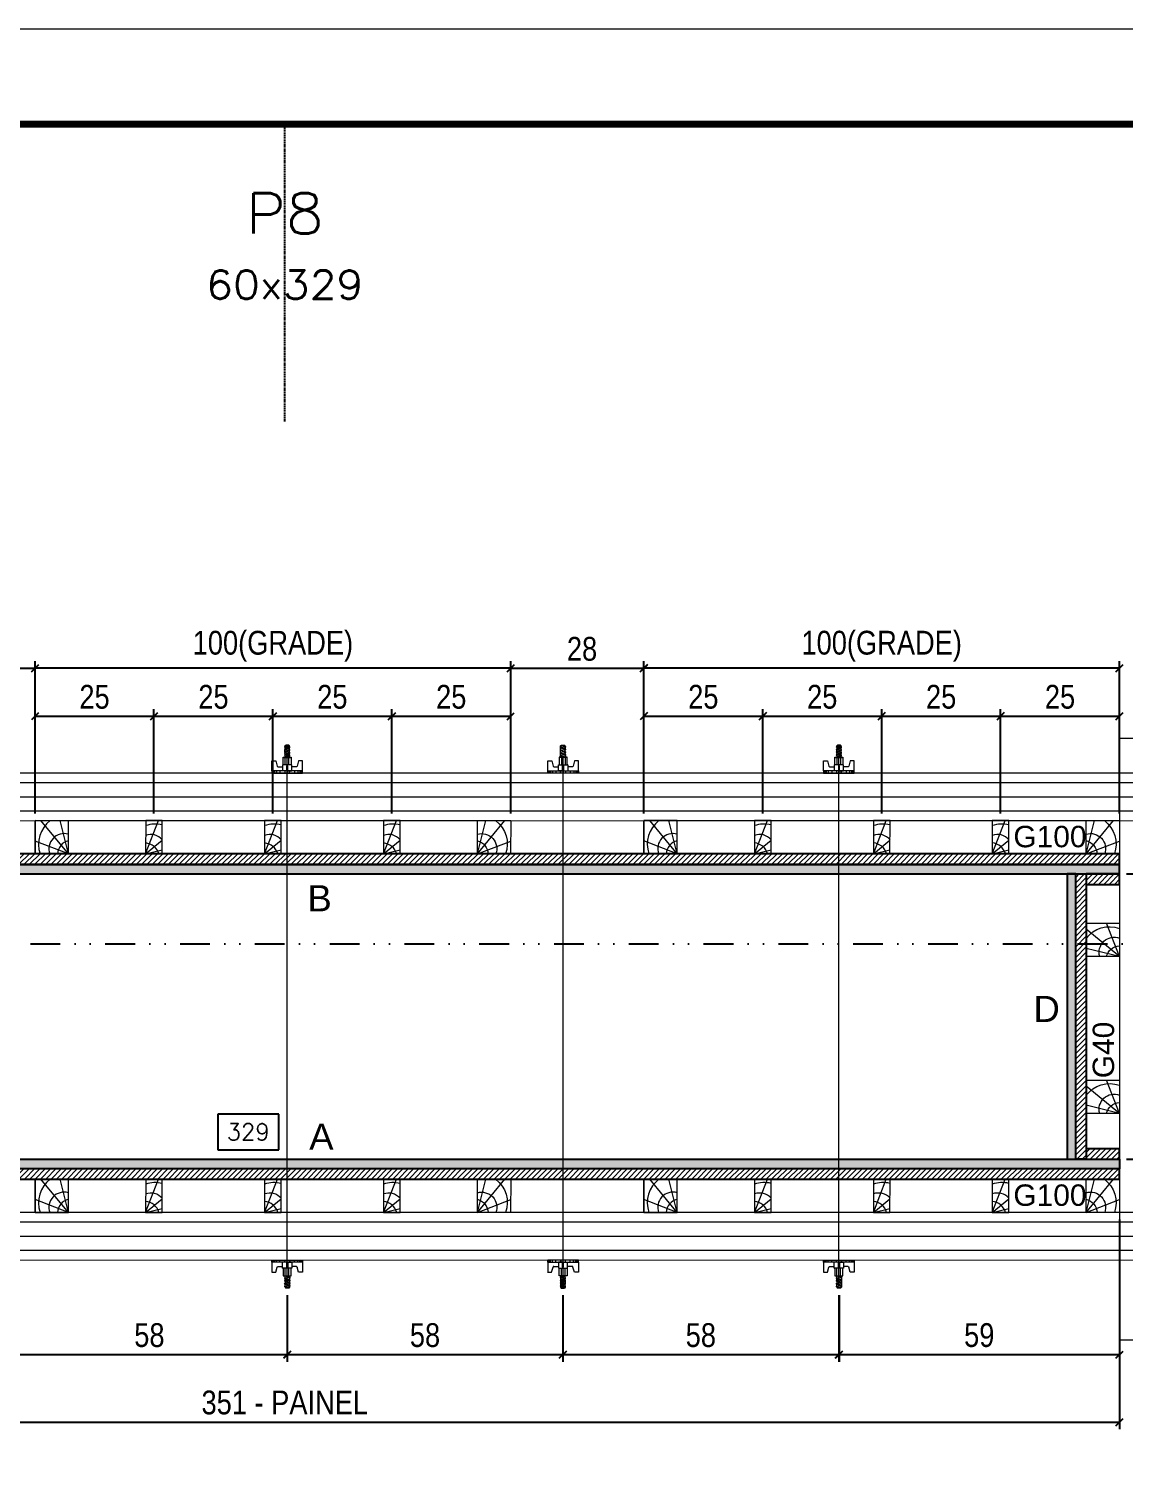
# Model space of a CAD drawing. Header units: millimetres. Extents: x 13777 to 27878, y -21631 to 6985.
# Drawn here: x 15066 to 15526, y 2928 to 3539 of the extents above; entities that cross this region are included whole.
import ezdxf
from ezdxf.enums import TextEntityAlignment as Align

# ---------------------------------------------------------------- set-up
doc = ezdxf.new("R2010")
doc.units = ezdxf.units.MM
for name, pattern in [('DASHED', [0.75, 0.5, -0.25]), ('DIVIDE2', [0.625, 0.25, -0.125, 0, -0.125, 0, -0.125]), ('HIDDEN', [0.375, 0.25, -0.125])]:
    doc.linetypes.add(name, pattern=pattern)
for name, color, linetype in [('CHAPA', 1, 'Continuous'), ('COTA', 241, 'Continuous'), ('MEIO_PONT', 93, 'Continuous'), ('Nível', 160, 'Continuous'), ('SARRAFO', 251, 'Continuous'), ('Texto de Titulo', 7, 'Continuous'), ('Texto Qtd Sarr', 242, 'Continuous'), ('TEXTO_GERAL', 7, 'Continuous')]:
    doc.layers.add(name, color=color, linetype=linetype)
for name, color, linetype, lineweight in [('Folhas', 255, 'Continuous', 9), ('Hachura', 251, 'Continuous', 9), ('Madeira', 126, 'Continuous', 18), ('Perfil Metálico', 224, 'Continuous', 18), ('SARRAFO DE PRESSAO', 251, 'DASHED', 9), ('Texto Seção', 7, 'Continuous', 15)]:
    doc.layers.add(name, color=color, linetype=linetype, lineweight=lineweight)
doc.styles.add('ARIAL', font='arial.ttf')
doc.styles.add('COTA TECNICA 2X', font='techl___.ttf', dxfattribs={"height": 10})
doc.styles.add('ROMANS', font='romans.shx')
doc.styles.add('SANSSERIF', font='sas_____.pfb')
doc.dimstyles.new('SECAO PILAR', dxfattribs={"dimtxt": 10, "dimasz": 3, "dimexe": 3, "dimexo": 3, "dimgap": 3, "dimtad": 1, "dimdec": 1, "dimlfac": 0.5, "dimzin": 12, "dimdsep": 46, "dimtxsty": 'COTA TECNICA 2X', "dimblk1": 'OBLIQUE', "dimblk2": 'OBLIQUE', "dimsah": 1, "dimcen": 0.9, "dimclrd": 256, "dimclre": 256, "dimclrt": 256, "dimadec": 1, "dimazin": 3, "dimtfac": 1, "dimtdec": 1, "dimtmove": 0, "dimatfit": 3, "dimfxl": 1, "dimtolj": 1, "dimtzin": 12, "dimarcsym": 0})
doc.dimstyles.new('SECÇÃO 2', dxfattribs={"dimtxt": 7, "dimasz": 6, "dimexe": 0.18, "dimexo": 2, "dimgap": -4, "dimtad": 3, "dimdec": 1, "dimlfac": 0.5, "dimzin": 12, "dimdsep": 46, "dimtxsty": 'ROMANS', "dimblk": 'ARCHTICK', "dimcen": 0.09, "dimse1": 1, "dimse2": 1, "dimsd1": 1, "dimsd2": 1, "dimclrd": 180, "dimclre": 5, "dimclrt": 1, "dimadec": 0, "dimazin": 3, "dimtfac": 1, "dimtdec": 1, "dimtofl": 0, "dimtmove": 0, "dimatfit": 3, "dimldrblk": 'ARCHTICK', "dimfxl": 1, "dimtolj": 1, "dimtzin": 0, "dimarcsym": 0})

# ---------------------------------------------------------------- blocks, each defined once
blk = doc.blocks.new('9999999999')
at = {"layer": 'Folhas'}
blk.add_lwpolyline([(98138.98, 34190.21), (99623.98, 34190.21), (99623.98, 35240.21), (98138.98, 35240.21)], close=True, dxfattribs=at)
at = {"layer": 'Folhas', "color": 30, "const_width": 3}
blk.add_lwpolyline([(98213.98, 34230.21), (99583.98, 34230.21), (99583.98, 35200.21), (98213.98, 35200.21)], close=True, dxfattribs=at)
blk = doc.blocks.new('*D307')
at = {"layer": 'COTA', "color": 180, "lineweight": -2, "transparency": 16777216}
for p, q in [((15170.91, 3082.75), (15145.25, 3082.75)), ((15145.25, 3082.75), (15145.25, 3067.75)), ((15170.91, 3067.75), (15170.91, 3082.75)), ((15145.25, 3067.75), (15170.91, 3067.75))]:
    blk.add_line(p, q, dxfattribs=at)
at = {"layer": 'Defpoints', "color": 0, "transparency": 16777216}
for p in [(14844.47, 3063.75), (15502.47, 3063.75), (15502.47, 3063.75)]:
    blk.add_point(p, dxfattribs=at)
at = {"layer": 'COTA', "color": 1, "transparency": 16777216, "insert": (15158.08, 3075.25), "char_height": 7, "attachment_point": 5, "style": 'ROMANS'}
blk.add_mtext('\\A1;329', dxfattribs=at)
blk = doc.blocks.new('_ArchTick')
at = {"color": 0, "linetype": 'ByBlock', "const_width": 0.15}
blk.add_lwpolyline([(-0.5, -0.5), (0.5, 0.5)], dxfattribs=at)
blk = doc.blocks.new('_Oblique')
at = {"color": 0, "linetype": 'ByBlock', "lineweight": -2}
blk.add_line((-0.5, -0.5), (0.5, 0.5), dxfattribs=at)
blk = doc.blocks.new('*D308')
at = {"layer": 'COTA', "lineweight": -2, "transparency": 16777216}
for p, q in [((14822.47, 3038.36), (14822.47, 2950.19)), ((15524.47, 3038.4), (15524.47, 2950.19)), ((14822.47, 2953.19), (15524.47, 2953.19))]:
    blk.add_line(p, q, dxfattribs=at)
at = {"layer": 'Defpoints', "color": 0, "transparency": 16777216}
for p in [(14822.47, 3041.36), (15524.47, 3041.4), (15524.47, 2953.19)]:
    blk.add_point(p, dxfattribs=at)
at = {"layer": 'COTA', "lineweight": -2, "transparency": 16777216, "xscale": 3, "yscale": 3, "zscale": 3, "rotation": 180}
blk.add_blockref('_Oblique', (14822.47, 2953.19), dxfattribs=at)
at = {"layer": 'COTA', "lineweight": -2, "transparency": 16777216, "xscale": 3, "yscale": 3, "zscale": 3}
blk.add_blockref('_Oblique', (15524.47, 2953.19), dxfattribs=at)
at = {"layer": 'COTA', "transparency": 16777216, "insert": (15173.47, 2961.41), "char_height": 10, "attachment_point": 5, "style": 'COTA TECNICA 2X'}
blk.add_mtext('\\A1;351 - PAINEL', dxfattribs=at)
blk = doc.blocks.new('*D310')
at = {"layer": 'COTA', "lineweight": -2, "transparency": 16777216}
for p, q in [((15524.47, 3038.35), (15524.47, 2978.61)), ((15406.54, 3006.58), (15406.54, 2978.61)), ((15406.54, 2981.61), (15524.47, 2981.61))]:
    blk.add_line(p, q, dxfattribs=at)
at = {"layer": 'Defpoints', "color": 0, "transparency": 16777216}
for p in [(15524.47, 3041.35), (15406.54, 3009.58), (15524.47, 2981.61)]:
    blk.add_point(p, dxfattribs=at)
at = {"layer": 'COTA', "lineweight": -2, "transparency": 16777216, "xscale": 3, "yscale": 3, "zscale": 3, "rotation": 180}
blk.add_blockref('_Oblique', (15406.54, 2981.61), dxfattribs=at)
at = {"layer": 'COTA', "lineweight": -2, "transparency": 16777216, "xscale": 3, "yscale": 3, "zscale": 3}
blk.add_blockref('_Oblique', (15524.47, 2981.61), dxfattribs=at)
at = {"layer": 'COTA', "transparency": 16777216, "insert": (15465.5, 2989.75), "char_height": 10, "attachment_point": 5, "style": 'COTA TECNICA 2X'}
blk.add_mtext('\\A1;59', dxfattribs=at)
blk = doc.blocks.new('titulo1')
at = {"layer": 'Defpoints', "color": 252, "linetype": 'HIDDEN', "ltscale": 2}
blk.add_line((0, 0), (0, 125), dxfattribs=at)
at = {"layer": 'Defpoints', "style": 'ROMANS', "oblique": 15}
blk.add_attdef('FOLHA', text='', height=10, dxfattribs=at).set_placement((0, 15.58), align=Align.MIDDLE_CENTER)
at = {"layer": 'Texto Qtd Sarr', "color": 3, "style": 'ROMANS', "oblique": 15}
for tag, height, p in [('TITULO', 17, (0, 71.45)), ('SEÇÃO', 12, (0, 41.55))]:
    blk.add_attdef(tag, text='', height=height, dxfattribs=at).set_placement(p, align=Align.MIDDLE_CENTER)
blk = doc.blocks.new('*D313')
at = {"layer": 'COTA', "lineweight": -2, "transparency": 16777216}
for p, q in [((15527.47, 3183.75), (15568.77, 3183.75)), ((15565.77, 3063.75), (15565.77, 3183.75)), ((15527.47, 3063.75), (15568.77, 3063.75))]:
    blk.add_line(p, q, dxfattribs=at)
at = {"layer": 'Defpoints', "color": 0, "transparency": 16777216}
for p in [(15524.47, 3183.75), (15565.77, 3183.75), (15524.47, 3063.75)]:
    blk.add_point(p, dxfattribs=at)
at = {"layer": 'COTA', "lineweight": -2, "transparency": 16777216, "xscale": 3, "yscale": 3, "zscale": 3}
for p, rotation in [((15565.77, 3183.75), 90), ((15565.77, 3063.75), 270)]:
    blk.add_blockref('_Oblique', p, dxfattribs=dict(at, rotation=rotation))
at = {"layer": 'COTA', "transparency": 16777216, "insert": (15557.66, 3123.75), "char_height": 10, "attachment_point": 5, "rotation": 90, "style": 'COTA TECNICA 2X'}
blk.add_mtext('\\A1;60', dxfattribs=at)
blk = doc.blocks.new('PONTALETE')
at = {"layer": 'Madeira'}
for q in [(2.71, 7), (7, 5.76), (7, 1.74)]:
    blk.add_line((0, 0), q, dxfattribs=at)
blk.add_lwpolyline([(0, 0), (7, 0), (7, 7), (0, 7)], close=True, dxfattribs=at)
for centre, radius, start, end in [((2.04, 0.06), 6.23, 37.2818, 109.0913), ((1.09, 0.9), 3.19, 343.603, 109.9847), ((-0.21, -0.78), 3.09, 14.6322, 86.0383)]:
    blk.add_arc(centre, radius, start, end, dxfattribs=at)
blk = doc.blocks.new('MEIO PONTALETE')
at = {"layer": 'Madeira'}
for q in [(2.71, 7), (3.5, 2.88), (3.5, 0.87)]:
    blk.add_line((0, 0), q, dxfattribs=at)
blk.add_lwpolyline([(0, 0), (3.5, 0), (3.5, 7), (0, 7)], close=True, dxfattribs=at)
for centre, radius, start, end in [((2.04, 0.06), 6.23, 76.4499, 109.0913), ((1.09, 0.9), 3.19, 40.9063, 109.9847), ((-0.21, -0.78), 3.09, 14.6322, 86.0383)]:
    blk.add_arc(centre, radius, start, end, dxfattribs=at)
blk = doc.blocks.new('*D294')
at = {"layer": 'COTA', "lineweight": -2, "transparency": 16777216}
for p, q in [((15022.44, 3209.05), (15022.44, 3273.22)), ((15068.47, 3209.11), (15068.47, 3273.22)), ((15022.44, 3270.22), (15068.47, 3270.22))]:
    blk.add_line(p, q, dxfattribs=at)
at = {"layer": 'Defpoints', "color": 0, "transparency": 16777216}
for p in [(15068.47, 3270.22), (15022.44, 3206.05), (15068.47, 3206.11)]:
    blk.add_point(p, dxfattribs=at)
at = {"layer": 'COTA', "lineweight": -2, "transparency": 16777216, "xscale": 3, "yscale": 3, "zscale": 3, "rotation": 180}
blk.add_blockref('_Oblique', (15022.44, 3270.22), dxfattribs=at)
at = {"layer": 'COTA', "lineweight": -2, "transparency": 16777216, "xscale": 3, "yscale": 3, "zscale": 3}
blk.add_blockref('_Oblique', (15068.47, 3270.22), dxfattribs=at)
at = {"layer": 'COTA', "transparency": 16777216, "insert": (15047.45, 3278.43), "char_height": 10, "attachment_point": 5, "style": 'COTA TECNICA 2X'}
blk.add_mtext('\\A1;23', dxfattribs=at)
blk = doc.blocks.new('*D295')
at = {"layer": 'COTA', "lineweight": -2, "transparency": 16777216}
for p, q in [((15068.47, 3209.11), (15068.47, 3253.04)), ((15118.47, 3209.1), (15118.47, 3253.04)), ((15068.47, 3250.04), (15118.47, 3250.04))]:
    blk.add_line(p, q, dxfattribs=at)
at = {"layer": 'Defpoints', "color": 0, "transparency": 16777216}
for p in [(15118.47, 3250.04), (15068.47, 3206.11), (15118.47, 3206.1)]:
    blk.add_point(p, dxfattribs=at)
at = {"layer": 'COTA', "lineweight": -2, "transparency": 16777216, "xscale": 3, "yscale": 3, "zscale": 3, "rotation": 180}
blk.add_blockref('_Oblique', (15068.47, 3250.04), dxfattribs=at)
at = {"layer": 'COTA', "lineweight": -2, "transparency": 16777216, "xscale": 3, "yscale": 3, "zscale": 3}
blk.add_blockref('_Oblique', (15118.47, 3250.04), dxfattribs=at)
at = {"layer": 'COTA', "transparency": 16777216, "insert": (15093.47, 3258.15), "char_height": 10, "attachment_point": 5, "style": 'COTA TECNICA 2X'}
blk.add_mtext('\\A1;25', dxfattribs=at)
blk = doc.blocks.new('*D296')
at = {"layer": 'COTA', "lineweight": -2, "transparency": 16777216}
for p, q in [((15068.47, 3209.11), (15068.47, 3273.23)), ((15268.46, 3209.09), (15268.46, 3273.23)), ((15268.46, 3270.23), (15068.47, 3270.23))]:
    blk.add_line(p, q, dxfattribs=at)
at = {"layer": 'Defpoints', "color": 0, "transparency": 16777216}
for p in [(15068.47, 3270.23), (15068.47, 3206.11), (15268.46, 3206.09)]:
    blk.add_point(p, dxfattribs=at)
at = {"layer": 'COTA', "lineweight": -2, "transparency": 16777216, "xscale": 3, "yscale": 3, "zscale": 3, "rotation": 180}
blk.add_blockref('_Oblique', (15068.47, 3270.23), dxfattribs=at)
at = {"layer": 'COTA', "lineweight": -2, "transparency": 16777216, "xscale": 3, "yscale": 3, "zscale": 3}
blk.add_blockref('_Oblique', (15268.46, 3270.23), dxfattribs=at)
at = {"layer": 'COTA', "transparency": 16777216, "insert": (15168.47, 3279.45), "char_height": 10, "attachment_point": 5, "style": 'COTA TECNICA 2X'}
blk.add_mtext('\\A1;100(GRADE)', dxfattribs=at)
blk = doc.blocks.new('*D297')
at = {"layer": 'COTA', "lineweight": -2, "transparency": 16777216}
for p, q in [((15118.47, 3209.1), (15118.47, 3253.04)), ((15168.47, 3209.1), (15168.47, 3253.04)), ((15118.47, 3250.04), (15168.47, 3250.04))]:
    blk.add_line(p, q, dxfattribs=at)
at = {"layer": 'Defpoints', "color": 0, "transparency": 16777216}
for p in [(15168.47, 3250.04), (15118.47, 3206.1), (15168.47, 3206.1)]:
    blk.add_point(p, dxfattribs=at)
at = {"layer": 'COTA', "lineweight": -2, "transparency": 16777216, "xscale": 3, "yscale": 3, "zscale": 3, "rotation": 180}
blk.add_blockref('_Oblique', (15118.47, 3250.04), dxfattribs=at)
at = {"layer": 'COTA', "lineweight": -2, "transparency": 16777216, "xscale": 3, "yscale": 3, "zscale": 3}
blk.add_blockref('_Oblique', (15168.47, 3250.04), dxfattribs=at)
at = {"layer": 'COTA', "transparency": 16777216, "insert": (15143.47, 3258.15), "char_height": 10, "attachment_point": 5, "style": 'COTA TECNICA 2X'}
blk.add_mtext('\\A1;25', dxfattribs=at)
blk = doc.blocks.new('*D298')
at = {"layer": 'COTA', "lineweight": -2, "transparency": 16777216}
for p, q in [((15168.47, 3209.1), (15168.47, 3253.04)), ((15218.47, 3209.1), (15218.47, 3253.04)), ((15168.47, 3250.04), (15218.47, 3250.04))]:
    blk.add_line(p, q, dxfattribs=at)
at = {"layer": 'Defpoints', "color": 0, "transparency": 16777216}
for p in [(15218.47, 3250.04), (15168.47, 3206.1), (15218.47, 3206.1)]:
    blk.add_point(p, dxfattribs=at)
at = {"layer": 'COTA', "lineweight": -2, "transparency": 16777216, "xscale": 3, "yscale": 3, "zscale": 3, "rotation": 180}
blk.add_blockref('_Oblique', (15168.47, 3250.04), dxfattribs=at)
at = {"layer": 'COTA', "lineweight": -2, "transparency": 16777216, "xscale": 3, "yscale": 3, "zscale": 3}
blk.add_blockref('_Oblique', (15218.47, 3250.04), dxfattribs=at)
at = {"layer": 'COTA', "transparency": 16777216, "insert": (15193.47, 3258.15), "char_height": 10, "attachment_point": 5, "style": 'COTA TECNICA 2X'}
blk.add_mtext('\\A1;25', dxfattribs=at)
blk = doc.blocks.new('*D299')
at = {"layer": 'COTA', "lineweight": -2, "transparency": 16777216}
for p, q in [((15218.47, 3209.1), (15218.47, 3253.04)), ((15268.46, 3209.1), (15268.46, 3253.04)), ((15218.47, 3250.04), (15268.46, 3250.04))]:
    blk.add_line(p, q, dxfattribs=at)
at = {"layer": 'Defpoints', "color": 0, "transparency": 16777216}
for p in [(15268.46, 3250.04), (15218.47, 3206.1), (15268.46, 3206.1)]:
    blk.add_point(p, dxfattribs=at)
at = {"layer": 'COTA', "lineweight": -2, "transparency": 16777216, "xscale": 3, "yscale": 3, "zscale": 3, "rotation": 180}
blk.add_blockref('_Oblique', (15218.47, 3250.04), dxfattribs=at)
at = {"layer": 'COTA', "lineweight": -2, "transparency": 16777216, "xscale": 3, "yscale": 3, "zscale": 3}
blk.add_blockref('_Oblique', (15268.46, 3250.04), dxfattribs=at)
at = {"layer": 'COTA', "transparency": 16777216, "insert": (15243.47, 3258.15), "char_height": 10, "attachment_point": 5, "style": 'COTA TECNICA 2X'}
blk.add_mtext('\\A1;25', dxfattribs=at)
blk = doc.blocks.new('*D300')
at = {"layer": 'COTA', "lineweight": -2, "transparency": 16777216}
for p, q in [((15268.46, 3209.14), (15268.46, 3273.23)), ((15324.47, 3209.11), (15324.47, 3273.23)), ((15268.46, 3270.23), (15324.47, 3270.23))]:
    blk.add_line(p, q, dxfattribs=at)
at = {"layer": 'Defpoints', "color": 0, "transparency": 16777216}
for p in [(15324.47, 3270.23), (15268.46, 3206.14), (15324.47, 3206.11)]:
    blk.add_point(p, dxfattribs=at)
at = {"layer": 'COTA', "lineweight": -2, "transparency": 16777216, "xscale": 3, "yscale": 3, "zscale": 3, "rotation": 180}
blk.add_blockref('_Oblique', (15268.46, 3270.23), dxfattribs=at)
at = {"layer": 'COTA', "lineweight": -2, "transparency": 16777216, "xscale": 3, "yscale": 3, "zscale": 3}
blk.add_blockref('_Oblique', (15324.47, 3270.23), dxfattribs=at)
at = {"layer": 'COTA', "transparency": 16777216, "insert": (15298.47, 3278.33), "char_height": 10, "attachment_point": 5, "style": 'COTA TECNICA 2X'}
blk.add_mtext('\\A1;28', dxfattribs=at)
blk = doc.blocks.new('*D301')
at = {"layer": 'COTA', "lineweight": -2, "transparency": 16777216}
for p, q in [((15324.47, 3209.13), (15324.47, 3253.06)), ((15374.47, 3209.12), (15374.47, 3253.06)), ((15324.47, 3250.06), (15374.47, 3250.06))]:
    blk.add_line(p, q, dxfattribs=at)
at = {"layer": 'Defpoints', "color": 0, "transparency": 16777216}
for p in [(15374.47, 3250.06), (15324.47, 3206.13), (15374.47, 3206.12)]:
    blk.add_point(p, dxfattribs=at)
at = {"layer": 'COTA', "lineweight": -2, "transparency": 16777216, "xscale": 3, "yscale": 3, "zscale": 3, "rotation": 180}
blk.add_blockref('_Oblique', (15324.47, 3250.06), dxfattribs=at)
at = {"layer": 'COTA', "lineweight": -2, "transparency": 16777216, "xscale": 3, "yscale": 3, "zscale": 3}
blk.add_blockref('_Oblique', (15374.47, 3250.06), dxfattribs=at)
at = {"layer": 'COTA', "transparency": 16777216, "insert": (15349.47, 3258.17), "char_height": 10, "attachment_point": 5, "style": 'COTA TECNICA 2X'}
blk.add_mtext('\\A1;25', dxfattribs=at)
blk = doc.blocks.new('*D302')
at = {"layer": 'COTA', "lineweight": -2, "transparency": 16777216}
for p, q in [((15324.47, 3209.13), (15324.47, 3273.25)), ((15524.47, 3209.1), (15524.47, 3273.25)), ((15524.47, 3270.25), (15324.47, 3270.25))]:
    blk.add_line(p, q, dxfattribs=at)
at = {"layer": 'Defpoints', "color": 0, "transparency": 16777216}
for p in [(15324.47, 3270.25), (15324.47, 3206.13), (15524.47, 3206.1)]:
    blk.add_point(p, dxfattribs=at)
at = {"layer": 'COTA', "lineweight": -2, "transparency": 16777216, "xscale": 3, "yscale": 3, "zscale": 3, "rotation": 180}
blk.add_blockref('_Oblique', (15324.47, 3270.25), dxfattribs=at)
at = {"layer": 'COTA', "lineweight": -2, "transparency": 16777216, "xscale": 3, "yscale": 3, "zscale": 3}
blk.add_blockref('_Oblique', (15524.47, 3270.25), dxfattribs=at)
at = {"layer": 'COTA', "transparency": 16777216, "insert": (15424.47, 3279.47), "char_height": 10, "attachment_point": 5, "style": 'COTA TECNICA 2X'}
blk.add_mtext('\\A1;100(GRADE)', dxfattribs=at)
blk = doc.blocks.new('*D303')
at = {"layer": 'COTA', "lineweight": -2, "transparency": 16777216}
for p, q in [((15374.47, 3209.12), (15374.47, 3253.06)), ((15424.47, 3209.12), (15424.47, 3253.06)), ((15374.47, 3250.06), (15424.47, 3250.06))]:
    blk.add_line(p, q, dxfattribs=at)
at = {"layer": 'Defpoints', "color": 0, "transparency": 16777216}
for p in [(15424.47, 3250.06), (15374.47, 3206.12), (15424.47, 3206.12)]:
    blk.add_point(p, dxfattribs=at)
at = {"layer": 'COTA', "lineweight": -2, "transparency": 16777216, "xscale": 3, "yscale": 3, "zscale": 3, "rotation": 180}
blk.add_blockref('_Oblique', (15374.47, 3250.06), dxfattribs=at)
at = {"layer": 'COTA', "lineweight": -2, "transparency": 16777216, "xscale": 3, "yscale": 3, "zscale": 3}
blk.add_blockref('_Oblique', (15424.47, 3250.06), dxfattribs=at)
at = {"layer": 'COTA', "transparency": 16777216, "insert": (15399.47, 3258.17), "char_height": 10, "attachment_point": 5, "style": 'COTA TECNICA 2X'}
blk.add_mtext('\\A1;25', dxfattribs=at)
blk = doc.blocks.new('*D304')
at = {"layer": 'COTA', "lineweight": -2, "transparency": 16777216}
for p, q in [((15424.47, 3209.12), (15424.47, 3253.06)), ((15474.47, 3209.12), (15474.47, 3253.06)), ((15424.47, 3250.06), (15474.47, 3250.06))]:
    blk.add_line(p, q, dxfattribs=at)
at = {"layer": 'Defpoints', "color": 0, "transparency": 16777216}
for p in [(15474.47, 3250.06), (15424.47, 3206.12), (15474.47, 3206.12)]:
    blk.add_point(p, dxfattribs=at)
at = {"layer": 'COTA', "lineweight": -2, "transparency": 16777216, "xscale": 3, "yscale": 3, "zscale": 3, "rotation": 180}
blk.add_blockref('_Oblique', (15424.47, 3250.06), dxfattribs=at)
at = {"layer": 'COTA', "lineweight": -2, "transparency": 16777216, "xscale": 3, "yscale": 3, "zscale": 3}
blk.add_blockref('_Oblique', (15474.47, 3250.06), dxfattribs=at)
at = {"layer": 'COTA', "transparency": 16777216, "insert": (15449.47, 3258.17), "char_height": 10, "attachment_point": 5, "style": 'COTA TECNICA 2X'}
blk.add_mtext('\\A1;25', dxfattribs=at)
blk = doc.blocks.new('*D305')
at = {"layer": 'COTA', "lineweight": -2, "transparency": 16777216}
for p, q in [((15474.47, 3209.12), (15474.47, 3253.06)), ((15524.47, 3209.12), (15524.47, 3253.06)), ((15474.47, 3250.06), (15524.47, 3250.06))]:
    blk.add_line(p, q, dxfattribs=at)
at = {"layer": 'Defpoints', "color": 0, "transparency": 16777216}
for p in [(15524.47, 3250.06), (15474.47, 3206.12), (15524.47, 3206.12)]:
    blk.add_point(p, dxfattribs=at)
at = {"layer": 'COTA', "lineweight": -2, "transparency": 16777216, "xscale": 3, "yscale": 3, "zscale": 3, "rotation": 180}
blk.add_blockref('_Oblique', (15474.47, 3250.06), dxfattribs=at)
at = {"layer": 'COTA', "lineweight": -2, "transparency": 16777216, "xscale": 3, "yscale": 3, "zscale": 3}
blk.add_blockref('_Oblique', (15524.47, 3250.06), dxfattribs=at)
at = {"layer": 'COTA', "transparency": 16777216, "insert": (15499.47, 3258.17), "char_height": 10, "attachment_point": 5, "style": 'COTA TECNICA 2X'}
blk.add_mtext('\\A1;25', dxfattribs=at)
blk = doc.blocks.new('C')
at = {"layer": 'Hachura', "color": 0}
for p, q in [((0, 3.22), (0, -3.22)), ((0.45, 3.22), (0, 3.22)), ((0.46, 3.16), (0, 3.16)), ((0.45, -3.23), (0.45, 3.22)), ((0.45, 3.22), (2.58, 3.22)), ((2.58, 3.22), (2.58, 2.39)), ((0.46, 3.05), (0, 3.05)), ((0.46, 2.88), (0, 2.88)), ((0, 2.75), (0, -1.16)), ((0.46, 2.65), (0, 2.65)), ((0.46, 2.23), (0, 2.23)), ((0.46, 1.51), (0, 1.51)), ((0.39, 0.49), (0.17, 0.49)), ((1.74, 0.97), (0.45, 0.97)), ((1.45, 0.1), (0.45, 0.1)), ((1.35, 1.94), (1.35, 0.96)), ((2.58, 2.39), (1.47, 2.09)), ((1.74, -0.97), (1.74, 0.97)), ((1.74, 0.97), (1.74, 0.84)), ((1.74, 0.97), (1.74, 0.84)), ((1.74, 0.84), (3.35, 0.84)), ((3.35, 0.45), (1.74, 0.45)), ((3.32, 0.84), (3.32, -0.84)), ((3.35, 0.84), (3.35, -0.84)), ((3.68, 0.45), (3.35, 0.45)), ((3.84, -0.52), (3.35, 0.45)), ((3.35, 0.06), (3.67, -0.57)), ((3.68, 0.45), (4.16, -0.52)), ((3.72, 0.5), (4.25, -0.57)), ((4.37, -0.55), (3.83, 0.53)), ((4.15, 0.45), (3.93, 0.45)), ((4.42, -0.52), (3.93, 0.45)), ((4.15, 0.45), (4.26, 0.45)), ((4.26, 0.45), (4.74, -0.52)), ((4.3, 0.5), (4.83, -0.57)), ((4.95, -0.55), (4.41, 0.53)), ((4.51, 0.45), (4.84, 0.45)), ((5, -0.52), (4.51, 0.45)), ((4.84, 0.45), (5.32, -0.52)), ((4.88, 0.5), (5.41, -0.57)), ((5.53, -0.55), (4.99, 0.53)), ((5.58, -0.52), (5.09, 0.45)), ((5.42, 0.45), (5.09, 0.45)), ((5.58, -0.52), (5.09, 0.45)), ((5.42, 0.45), (5.74, -0.19)), ((5.46, 0.5), (5.74, -0.07)), ((5.74, 0.19), (5.57, 0.53)), ((5.74, 0.32), (5.68, 0.45)), ((5.68, 0.45), (5.74, 0.45)), ((5.74, 0.45), (5.9, 0.29)), ((5.74, 0.45), (5.74, -0.52)), ((5.9, -0.36), (5.9, 0.29)), ((0.45, 0), (0, 0)), ((0.46, -1.52), (0, -1.52)), ((0.46, -2.23), (0, -2.23)), ((0.46, -2.65), (0, -2.65)), ((0.46, -2.88), (0, -2.88)), ((0.46, -3.05), (0, -3.05)), ((0.08, -0.48), (0.29, -0.48)), ((0.29, -0.48), (0.4, -0.48)), ((0.45, 0), (0.45, -0.97)), ((0.45, -0.16), (1.45, -0.16)), ((0.45, -0.65), (0.45, -0.32)), ((0.45, -3.23), (0.45, -0.65)), ((0.45, -0.97), (1.74, -0.97)), ((1.35, -1.94), (1.35, -0.97)), ((2.58, -2.39), (1.47, -2.1)), ((3.35, -0.32), (1.74, -0.32)), ((3.35, -0.84), (1.74, -0.84)), ((2.58, -3.23), (2.58, -2.39)), ((3.35, -0.07), (3.58, -0.52)), ((3.35, -0.52), (3.58, -0.52)), ((3.84, -0.52), (4.16, -0.52)), ((4.42, -0.52), (4.74, -0.52)), ((4.63, -0.52), (4.74, -0.52)), ((5, -0.52), (5.32, -0.52)), ((5.58, -0.52), (5.74, -0.52)), ((5.74, -0.52), (5.9, -0.36)), ((5.74, -0.52), (5.74, -0.52)), ((0.46, -3.16), (0, -3.16)), ((0, -3.22), (2.57, -3.22))]:
    blk.add_line(p, q, dxfattribs=at)
for centre, radius, start, end in [((1.52, 1.94), 0.161, 104.7436, 180), ((1.44, -0.03), 0.129, 272.695, 87.305), ((3.81, 0.39), 0.143, 25.5688, 154.4312), ((4.39, 0.39), 0.143, 25.5688, 154.4312), ((4.97, 0.39), 0.143, 25.5688, 154.4312), ((5.55, 0.39), 0.143, 25.5688, 154.4312), ((0.17, -0.37), 0.174, 221.744, 317.8592), ((1.52, -1.94), 0.161, 180, 255.2564), ((3.71, -0.4), 0.174, 222.1408, 318.256), ((4.29, -0.4), 0.174, 222.1408, 318.256), ((4.87, -0.4), 0.174, 222.1408, 318.256), ((5.45, -0.4), 0.174, 222.1408, 318.256), ((5.61, -0.4), 0.174, 317.8592, 318.256)]:
    blk.add_arc(centre, radius, start, end, dxfattribs=at)
blk = doc.blocks.new('*D311')
at = {"layer": 'COTA', "lineweight": -2, "transparency": 16777216}
for p, q in [((15058.54, 3006.58), (15058.54, 2978.61)), ((15174.53, 3006.58), (15174.53, 2978.61)), ((15058.54, 2981.61), (15174.53, 2981.61))]:
    blk.add_line(p, q, dxfattribs=at)
at = {"layer": 'Defpoints', "color": 0, "transparency": 16777216}
for p in [(15058.54, 3009.58), (15174.53, 3009.58), (15174.53, 2981.61)]:
    blk.add_point(p, dxfattribs=at)
at = {"layer": 'COTA', "lineweight": -2, "transparency": 16777216, "xscale": 3, "yscale": 3, "zscale": 3, "rotation": 180}
blk.add_blockref('_Oblique', (15058.54, 2981.61), dxfattribs=at)
at = {"layer": 'COTA', "lineweight": -2, "transparency": 16777216, "xscale": 3, "yscale": 3, "zscale": 3}
blk.add_blockref('_Oblique', (15174.53, 2981.61), dxfattribs=at)
at = {"layer": 'COTA', "transparency": 16777216, "insert": (15116.54, 2989.74), "char_height": 10, "attachment_point": 5, "style": 'COTA TECNICA 2X'}
blk.add_mtext('\\A1;58', dxfattribs=at)
blk = doc.blocks.new('*D312')
at = {"layer": 'COTA', "lineweight": -2, "transparency": 16777216}
for p, q in [((15290.4, 3006.58), (15290.4, 2978.61)), ((15406.44, 3006.58), (15406.44, 2978.61)), ((15290.4, 2981.61), (15406.44, 2981.61))]:
    blk.add_line(p, q, dxfattribs=at)
at = {"layer": 'Defpoints', "color": 0, "transparency": 16777216}
for p in [(15290.4, 3009.58), (15406.44, 3009.58), (15406.44, 2981.61)]:
    blk.add_point(p, dxfattribs=at)
at = {"layer": 'COTA', "lineweight": -2, "transparency": 16777216, "xscale": 3, "yscale": 3, "zscale": 3, "rotation": 180}
blk.add_blockref('_Oblique', (15290.4, 2981.61), dxfattribs=at)
at = {"layer": 'COTA', "lineweight": -2, "transparency": 16777216, "xscale": 3, "yscale": 3, "zscale": 3}
blk.add_blockref('_Oblique', (15406.44, 2981.61), dxfattribs=at)
at = {"layer": 'COTA', "transparency": 16777216, "insert": (15348.42, 2989.74), "char_height": 10, "attachment_point": 5, "style": 'COTA TECNICA 2X'}
blk.add_mtext('\\A1;58', dxfattribs=at)
blk = doc.blocks.new('*D315')
at = {"layer": 'COTA', "lineweight": -2, "transparency": 16777216}
for p, q in [((15174.47, 3006.58), (15174.47, 2978.61)), ((15290.4, 3006.58), (15290.4, 2978.61)), ((15174.47, 2981.61), (15290.4, 2981.61))]:
    blk.add_line(p, q, dxfattribs=at)
at = {"layer": 'Defpoints', "color": 0, "transparency": 16777216}
for p in [(15174.47, 3009.58), (15290.4, 3009.58), (15290.4, 2981.61)]:
    blk.add_point(p, dxfattribs=at)
at = {"layer": 'COTA', "lineweight": -2, "transparency": 16777216, "xscale": 3, "yscale": 3, "zscale": 3, "rotation": 180}
blk.add_blockref('_Oblique', (15174.47, 2981.61), dxfattribs=at)
at = {"layer": 'COTA', "lineweight": -2, "transparency": 16777216, "xscale": 3, "yscale": 3, "zscale": 3}
blk.add_blockref('_Oblique', (15290.4, 2981.61), dxfattribs=at)
at = {"layer": 'COTA', "transparency": 16777216, "insert": (15232.43, 2989.74), "char_height": 10, "attachment_point": 5, "style": 'COTA TECNICA 2X'}
blk.add_mtext('\\A1;58', dxfattribs=at)

msp = doc.modelspace()

# ---------------------------------------------------------------- hatches: boundary and pattern name
at = {"layer": 'Hachura'}
h = msp.add_hatch(dxfattribs=at)
h.set_pattern_fill('ANSI31', color=256, scale=0.5, angle=180, style=0)
h.set_pattern_definition([(225, (5730.5154, -19737.2582), (1.12253202, -1.12253202), [])])
h.paths.add_polyline_path([(15524.45, 3192.28), (15524.47, 3187.88), (14822.45, 3187.74), (14822.45, 3192.14)])
h = msp.add_hatch(color=256, dxfattribs=at)
h.dxf.hatch_style = 1
h.paths.add_polyline_path([(15524.47, 3183.75), (15524.47, 3187.75), (14822.47, 3187.75), (14822.47, 3183.75)])
h = msp.add_hatch(color=256, dxfattribs=at)
h.dxf.hatch_style = 1
h.paths.add_polyline_path([(15502.47, 3063.75), (15506.07, 3063.75), (15506.07, 3183.75), (15502.47, 3183.75)])
h = msp.add_hatch(dxfattribs=at)
h.set_pattern_fill('ANSI31', color=256, scale=0.5, angle=180, style=0)
h.set_pattern_definition([(225, (6368.1154, -19825.6748), (1.12253202, -1.12253202), [])])
h.paths.add_polyline_path([(15506.07, 3063.73), (15510.47, 3063.73), (15510.47, 3183.73), (15506.07, 3183.73)])
h = msp.add_hatch(dxfattribs=at)
h.set_pattern_fill('ANSI31', color=256, scale=0.5, angle=180, style=0)
h.set_pattern_definition([(225, (6386.5154, -19745.6582), (1.12253202, -1.12253202), [])])
h.paths.add_polyline_path([(15524.47, 3183.75), (15524.47, 3179.35), (15510.47, 3179.35), (15510.47, 3183.75)])
h = msp.add_hatch(color=256, dxfattribs=at)
h.dxf.hatch_style = 1
h.paths.add_polyline_path([(15524.47, 3063.75), (15524.47, 3059.75), (14822.47, 3059.75), (14822.47, 3063.75)])
h = msp.add_hatch(dxfattribs=at)
h.set_pattern_fill('ANSI31', color=256, scale=0.5, angle=180, style=0)
h.set_pattern_definition([(225, (6021.5154, -19827.6582), (1.12253202, -1.12253202), [])])
h.paths.add_polyline_path([(15510.47, 3063.75), (15510.47, 3068.15), (15524.47, 3068.15), (15524.47, 3063.75)])
h = msp.add_hatch(dxfattribs=at)
h.set_pattern_fill('ANSI31', color=256, scale=0.5, angle=180, style=0)
h.set_pattern_definition([(225, (5730.5154, -19869.6582), (1.12253202, -1.12253202), [])])
h.paths.add_polyline_path([(15524.45, 3059.88), (15524.47, 3055.48), (14822.47, 3055.35), (14822.47, 3059.75)])

# ---------------------------------------------------------------- linework, layer by layer
at = {"layer": 'CHAPA'}
for points in [[(15524.47, 3183.75), (15524.47, 3187.75), (14822.47, 3187.75), (14822.47, 3183.75)], [(15502.47, 3063.75), (15506.07, 3063.75), (15506.07, 3183.75), (15502.47, 3183.75)], [(15524.47, 3063.75), (15524.47, 3059.75), (14822.47, 3059.75), (14822.47, 3063.75)]]:
    msp.add_lwpolyline(points, close=True, dxfattribs=at)
at = {"layer": 'Hachura'}
for p, q in [((15174.47, 3010.58), (15174.47, 3233.12)), ((15290.47, 3010.58), (15290.47, 3233.12)), ((15406.47, 3010.58), (15406.47, 3233.12)), ((14791.98, 3216.15), (15551.5, 3216.17)), ((14791.98, 3031.35), (15551.5, 3031.4))]:
    msp.add_line(p, q, dxfattribs=at)
at = {"layer": 'Madeira'}
for points in [[(15068.46, 3192.14), (15068.47, 3206.14), (15268.46, 3206.14), (15268.45, 3192.14)], [(15324.46, 3192.15), (15324.47, 3206.15), (15524.47, 3206.15), (15524.45, 3192.15)], [(15524.47, 3082.97), (15510.47, 3082.97), (15510.47, 3162.96), (15524.47, 3162.96)], [(15068.46, 3041.35), (15068.47, 3055.35), (15268.46, 3055.35), (15268.45, 3041.35)], [(15324.46, 3041.37), (15324.47, 3055.37), (15524.47, 3055.36), (15524.45, 3041.36)]]:
    msp.add_lwpolyline(points, close=True, dxfattribs=at)
at = {"layer": 'Nível', "color": 4, "linetype": 'DIVIDE2', "ltscale": 50}
msp.add_line((13777.11, 3154.29), (21531.15, 3154.29), dxfattribs=at)
at = {"layer": 'Perfil Metálico'}
for p, q in [((15560.19, 3222.09), (14786.75, 3222.09)), ((15560.19, 3210.09), (14786.75, 3210.09)), ((15560.19, 3037.35), (14786.75, 3037.35)), ((15560.19, 3025.35), (14786.75, 3025.35))]:
    msp.add_line(p, q, dxfattribs=at)
for points in [[(15544.45, 3240.75), (15524.45, 3240.75), (15524.51, 2987.85), (15544.51, 2987.85)], [(15560.19, 3206.15), (15560.19, 3226.15), (14786.75, 3226.09), (14786.75, 3206.09)], [(14786.75, 3041.35), (14786.75, 3021.35), (15560.19, 3021.41), (15560.19, 3041.41)]]:
    msp.add_lwpolyline(points, close=True, dxfattribs=at)
at = {"layer": 'SARRAFO'}
for points in [[(14822.47, 3187.75), (15524.47, 3187.75), (15524.45, 3192.15), (14822.47, 3192.15)], [(14822.47, 3187.75), (15524.47, 3187.75), (15524.45, 3192.15), (14822.47, 3192.15)], [(15510.47, 3183.73), (15510.47, 3063.73), (15506.07, 3063.73), (15506.07, 3183.73)], [(15510.47, 3183.73), (15510.47, 3063.73), (15506.07, 3063.73), (15506.07, 3183.73)], [(15510.47, 3179.35), (15524.47, 3179.35), (15524.47, 3183.75), (15510.47, 3183.75)], [(15510.47, 3179.35), (15524.47, 3179.35), (15524.47, 3183.75), (15510.47, 3183.75)], [(15524.47, 3068.15), (15510.47, 3068.15), (15510.47, 3063.75), (15524.47, 3063.75)], [(15524.47, 3068.15), (15510.47, 3068.15), (15510.47, 3063.75), (15524.47, 3063.75)], [(14822.47, 3055.35), (15524.47, 3055.35), (15524.45, 3059.75), (14822.47, 3059.75)], [(14822.47, 3055.35), (15524.47, 3055.35), (15524.45, 3059.75), (14822.47, 3059.75)]]:
    msp.add_lwpolyline(points, close=True, dxfattribs=at)

# ---------------------------------------------------------------- block references
at = {"layer": 'Hachura', "linetype": 'Continuous', "yscale": 2, "zscale": 2}
for p, xscale, rotation in [((15174.46, 3226.12), 2, 90.00000000000001), ((15290.51, 3226.12), -2, 270), ((15406.46, 3226.12), 2, 90.00000000000001), ((15174.47, 3021.38), -2, 90), ((15290.47, 3021.38), 2, 270), ((15406.47, 3021.38), -2, 90)]:
    msp.add_blockref('C', p, dxfattribs=dict(at, xscale=xscale, rotation=rotation))
at = {"layer": 'Madeira'}
for name, p, xscale, yscale, zscale, rotation in [('PONTALETE', (15082.46, 3192.13), 2, 2, 2, 89.93708930310329), ('MEIO PONTALETE', (15114.96, 3192.14), 1.999999997962732, 1.999999997962732, 1.999999997962732, 359.9370893031033), ('MEIO PONTALETE', (15164.96, 3192.14), 1.999999997962732, 1.999999997962732, 1.999999997962732, 359.9370893031033), ('MEIO PONTALETE', (15214.96, 3192.14), 1.999999997962732, 1.999999997962732, 1.999999997962732, 359.9370893031033), ('PONTALETE', (15254.45, 3192.15), -2, 2, 2, 269.9370893031033), ('PONTALETE', (15338.46, 3192.15), 2, 2, 2, 89.93708930310329), ('MEIO PONTALETE', (15370.96, 3192.15), 1.999999997962732, 1.999999997962732, 1.999999997962732, 359.9370893031033), ('MEIO PONTALETE', (15420.96, 3192.15), 1.999999997962732, 1.999999997962732, 1.999999997962732, 359.9370893031033), ('MEIO PONTALETE', (15470.96, 3192.15), 1.999999997962732, 1.999999997962732, 1.999999997962732, 359.9370893031033), ('PONTALETE', (15510.45, 3192.17), -2, 2, 2, 269.9370893031033), ('PONTALETE', (15082.46, 3041.35), 2, 2, 2, 89.93708930310329), ('MEIO PONTALETE', (15114.96, 3041.35), 1.999999997962732, 1.999999997962732, 1.999999997962732, 359.9370893031033), ('MEIO PONTALETE', (15164.96, 3041.35), 1.999999997962732, 1.999999997962732, 1.999999997962732, 359.9370893031033), ('MEIO PONTALETE', (15214.96, 3041.35), 1.999999997962732, 1.999999997962732, 1.999999997962732, 359.9370893031033), ('PONTALETE', (15254.45, 3041.36), -2, 2, 2, 269.9370893031033), ('PONTALETE', (15338.46, 3041.36), 2, 2, 2, 89.93708930310329), ('MEIO PONTALETE', (15370.96, 3041.37), 1.999999997962732, 1.999999997962732, 1.999999997962732, 359.9370893031033), ('MEIO PONTALETE', (15420.96, 3041.37), 1.999999997962732, 1.999999997962732, 1.999999997962732, 359.9370893031033), ('MEIO PONTALETE', (15470.96, 3041.37), 1.999999997962732, 1.999999997962732, 1.999999997962732, 359.9370893031033), ('PONTALETE', (15510.45, 3041.38), -2, 2, 2, 269.9370893031033)]:
    msp.add_blockref(name, p, dxfattribs=dict(at, xscale=xscale, yscale=yscale, zscale=zscale, rotation=rotation))
at = {"layer": 'MEIO_PONT', "xscale": -2, "yscale": 2, "zscale": 2}
for p in [(15524.47, 3148.96), (15524.47, 3082.97)]:
    msp.add_blockref('PONTALETE', p, dxfattribs=at)
at = {"layer": 'SARRAFO DE PRESSAO', "color": 6, "linetype": 'ByBlock'}
msp.add_blockref('9999999999', (-83725.51, -31701.2), dxfattribs=at)
at = {"layer": 'Texto Seção'}
ref = msp.add_blockref('titulo1', (15173.47, 3374), dxfattribs=at)
ref.add_attrib('TITULO', 'P8', dxfattribs={"layer": 'Texto de Titulo', "color": 7, "height": 17, "style": 'ROMANS', "width": 1.1}).set_placement((15173.47, 3461.5), align=Align.MIDDLE_CENTER)
ref.add_attrib('SEÇÃO', '60x329', dxfattribs={"layer": 'Texto de Titulo', "color": 7, "height": 12, "style": 'ROMANS', "width": 1.1}).set_placement((15173.47, 3431.5), align=Align.MIDDLE_CENTER)

# ---------------------------------------------------------------- texts
at = {"layer": 'TEXTO_GERAL', "color": 0, "linetype": 'Continuous', "style": 'SANSSERIF'}
for p in [(15479.85, 3199.45), (15479.85, 3048.66)]:
    msp.add_text('G100', height=9, dxfattribs=at).set_placement(p, align=Align.MIDDLE_LEFT)
at = {"layer": 'TEXTO_GERAL', "style": 'ARIAL'}
for s, p in [('B', (15188.12, 3173.5)), ('D', (15493.83, 3126.96)), ('A', (15188.87, 3073.27))]:
    msp.add_text(s, height=11, dxfattribs=at).set_placement(p, align=Align.MIDDLE_CENTER)
at = {"layer": 'TEXTO_GERAL', "color": 0, "linetype": 'Continuous', "insert": (15522.33, 3097.82), "char_height": 9, "width": 285.3299, "attachment_point": 7, "rotation": 90, "style": 'SANSSERIF'}
msp.add_mtext('G40', dxfattribs=at)

# ---------------------------------------------------------------- dimensions: what is measured, and where the dimension line sits
at = {"layer": 'COTA'}
for base, p1, p2, dimstyle, picture, middle in [((15068.47, 3270.22), (15022.44, 3206.05), (15068.47, 3206.11), 'SECAO PILAR', '*D294', (15047.45, 3270.22)), ((15324.47, 3270.23), (15268.46, 3206.14), (15324.47, 3206.11), 'SECAO PILAR', '*D300', (15298.47, 3270.23)), ((15502.47, 3063.75), (14844.47, 3063.75), (15502.47, 3063.75), 'SECÇÃO 2', '*D307', (15158.08, 3063.75))]:
    dim = msp.add_linear_dim(base=base, p1=p1, p2=p2, dimstyle=dimstyle, dxfattribs=at)
    dim.commit()
    dim.dimension.update_dxf_attribs({"geometry": picture, "text_midpoint": middle, "dimtype": 160})
for base, p1, p2, text, picture, middle in [((15068.47, 3270.23), (15268.46, 3206.09), (15068.47, 3206.11), '<>(GRADE)', '*D296', (15168.47, 3279.45)), ((15324.47, 3270.25), (15524.47, 3206.1), (15324.47, 3206.13), '<>(GRADE)', '*D302', (15424.47, 3279.47)), ((15524.47, 2953.19), (14822.47, 3041.36), (15524.47, 3041.4), '<> - PAINEL', '*D308', (15173.47, 2961.41))]:
    dim = msp.add_linear_dim(base=base, p1=p1, p2=p2, text=text, dimstyle='SECAO PILAR', dxfattribs=at)
    dim.commit()
    dim.dimension.update_dxf_attribs({"geometry": picture, "text_midpoint": middle})
for base, p1, p2, picture, middle in [((15118.47, 3250.04), (15068.47, 3206.11), (15118.47, 3206.1), '*D295', (15093.47, 3258.15)), ((15168.47, 3250.04), (15118.47, 3206.1), (15168.47, 3206.1), '*D297', (15143.47, 3258.15)), ((15218.47, 3250.04), (15168.47, 3206.1), (15218.47, 3206.1), '*D298', (15193.47, 3258.15)), ((15268.46, 3250.04), (15218.47, 3206.1), (15268.46, 3206.1), '*D299', (15243.47, 3258.15)), ((15374.47, 3250.06), (15324.47, 3206.13), (15374.47, 3206.12), '*D301', (15349.47, 3258.17)), ((15424.47, 3250.06), (15374.47, 3206.12), (15424.47, 3206.12), '*D303', (15399.47, 3258.17)), ((15474.47, 3250.06), (15424.47, 3206.12), (15474.47, 3206.12), '*D304', (15449.47, 3258.17)), ((15524.47, 3250.06), (15474.47, 3206.12), (15524.47, 3206.12), '*D305', (15499.47, 3258.17)), ((15524.47, 2981.61), (15406.54, 3009.58), (15524.47, 3041.35), '*D310', (15465.5, 2989.75)), ((15174.53, 2981.61), (15058.54, 3009.58), (15174.53, 3009.58), '*D311', (15116.54, 2989.74)), ((15290.4, 2981.61), (15174.47, 3009.58), (15290.4, 3009.58), '*D315', (15232.43, 2989.74)), ((15406.44, 2981.61), (15290.4, 3009.58), (15406.44, 3009.58), '*D312', (15348.42, 2989.74))]:
    dim = msp.add_linear_dim(base=base, p1=p1, p2=p2, dimstyle='SECAO PILAR', dxfattribs=at)
    dim.commit()
    dim.dimension.update_dxf_attribs({"geometry": picture, "text_midpoint": middle})
dim = msp.add_linear_dim(base=(15565.77, 3183.75), p1=(15524.47, 3063.75), p2=(15524.47, 3183.75), angle=90, dimstyle='SECAO PILAR', dxfattribs=at)
dim.commit()
dim.dimension.update_dxf_attribs({"geometry": '*D313', "text_midpoint": (15557.66, 3123.75)})

doc.saveas('drawing.dxf')
